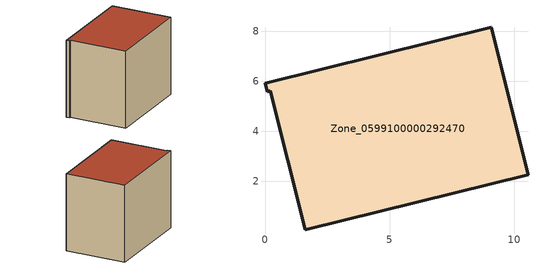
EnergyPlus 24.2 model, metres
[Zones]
Zone_0599100000292470
 floor ground (C_G): 0.21,5.62 0.09,5.58 0,5.92 9.07,8.18 10.55,2.26 1.62,0.04 z0
 wall outside (C_F): 10.55,2.26 9.07,8.18 0,5.92 0.09,5.58 0.21,5.62 1.62,0.04 10.55,2.26 z0:7.74
 roof outside (C_R): 1.62,0.04 10.55,2.26 9.07,8.18 0,5.92 0.09,5.58 0.21,5.62 z7.74
[BUILDING]
Pand.0599100000292470: North Axis=0; Terrain=City; Loads Convergence Tolerance Value=0.04; Temperature Convergence Tolerance Value=0.4; Solar Distribution=FullExterior; Maximum Number of Warmup Days=25; Minimum Number of Warmup Days=1
[Site:Location]
Rotterdam.The.Hague.AP_ZH_NLD Design_Conditions: Latitude=51.96; Longitude=4.45; Time Zone=1; Elevation=-4.5
[SITE:GROUNDTEMPERATURE:BUILDINGSURFACE]
18, 18, 18, 18, 18, 18, 18, 18, 18, 18, 18, 18
[MATERIAL] Thermal Absorptance=0.9; Solar Absorptance=0.7; Visible Absorptance=0.7
Name | Roughness | Thickness | Conductivity | Density | Specific Heat
G.TI.1965-1974 | MediumSmooth | 0.15 | 0.882353 | 540 | 1210
F.TI.1965-1974 | Rough | 0.3 | 0.697674 | 1920 | 840
R.TI.1965-1974 | MediumRough | 0.2 | 0.232558 | 1500 | 1000
[CONSTRUCTION]
C_G: G.TI.1965-1974
C_F: F.TI.1965-1974
C_R: R.TI.1965-1974
[ZONE]
Zone_0599100000292470: Type=1; Multiplier=1; Ceiling Height=Autocalculate; Volume=Autocalculate; Floor Area=autocalculate; Part of Total Floor Area=Yes
[ZONEINFILTRATION:DESIGNFLOWRATE]
Infil_Zone_0599100000292470: Zone or ZoneList or Space or SpaceList=Zone_0599100000292470; Schedule=AlwaysOn; Design Flow Rate Calculation Method=Flow/Area; Flow Rate per Floor Area=0.003; Constant Term Coefficient=1; Temperature Term Coefficient=0; Velocity Term Coefficient=0; Velocity Squared Term Coefficient=0
[HVACTEMPLATE:ZONE:IDEALLOADSAIRSYSTEM]
Zone_0599100000292470: Maximum Heating Supply Air Temperature=50; Minimum Cooling Supply Air Temperature=13; Maximum Heating Supply Air Humidity Ratio=0.0156; Minimum Cooling Supply Air Humidity Ratio=0.0077; Heating Limit=NoLimit; Cooling Limit=NoLimit; Dehumidification Control Type=ConstantSensibleHeatRatio; Cooling Sensible Heat Ratio=0.7; Dehumidification Setpoint=60; Humidification Control Type=None; Humidification Setpoint=30; Outdoor Air Method=None; Outdoor Air Flow Rate per Person=0.00944; Outdoor Air Flow Rate per Zone Floor Area=0; Outdoor Air Flow Rate per Zone=0; Demand Controlled Ventilation Type=None; Outdoor Air Economizer Type=NoEconomizer; Heat Recovery Type=None; Sensible Heat Recovery Effectiveness=0.7; Latent Heat Recovery Effectiveness=0.65
[ZONECONTROL:THERMOSTAT]
ThermostatControl_Zone_0599100000292470: Zone or ZoneList=Zone_0599100000292470; Control Type Schedule=DualSetpointControlType; Control 1=Thermostat_Zone_0599100000292470; Temperature Difference Between Cutout And Setpoint=0
[THERMOSTATSETPOINT:DUALSETPOINT]
Thermostat_Zone_0599100000292470: Heating Setpoint Temperature Schedule=HeatingSetpoint_Zone_0599100000292470; Cooling Setpoint Temperature Schedule=CoolingSetpoint_Zone_0599100000292470
[SCHEDULE:COMPACT]
HeatingSetpoint_Zone_0599100000292470: Through: 12/31, For: AllDays, Until: 24:00, 21
CoolingSetpoint_Zone_0599100000292470: Through: 12/31, For: AllDays, Until: 24:00, 24
DualSetpointControlType: Through: 12/31, For: AllDays, Until: 24:00, 4
AlwaysOn: Through: 12/31, For: AllDays, Until: 24:00, 1
